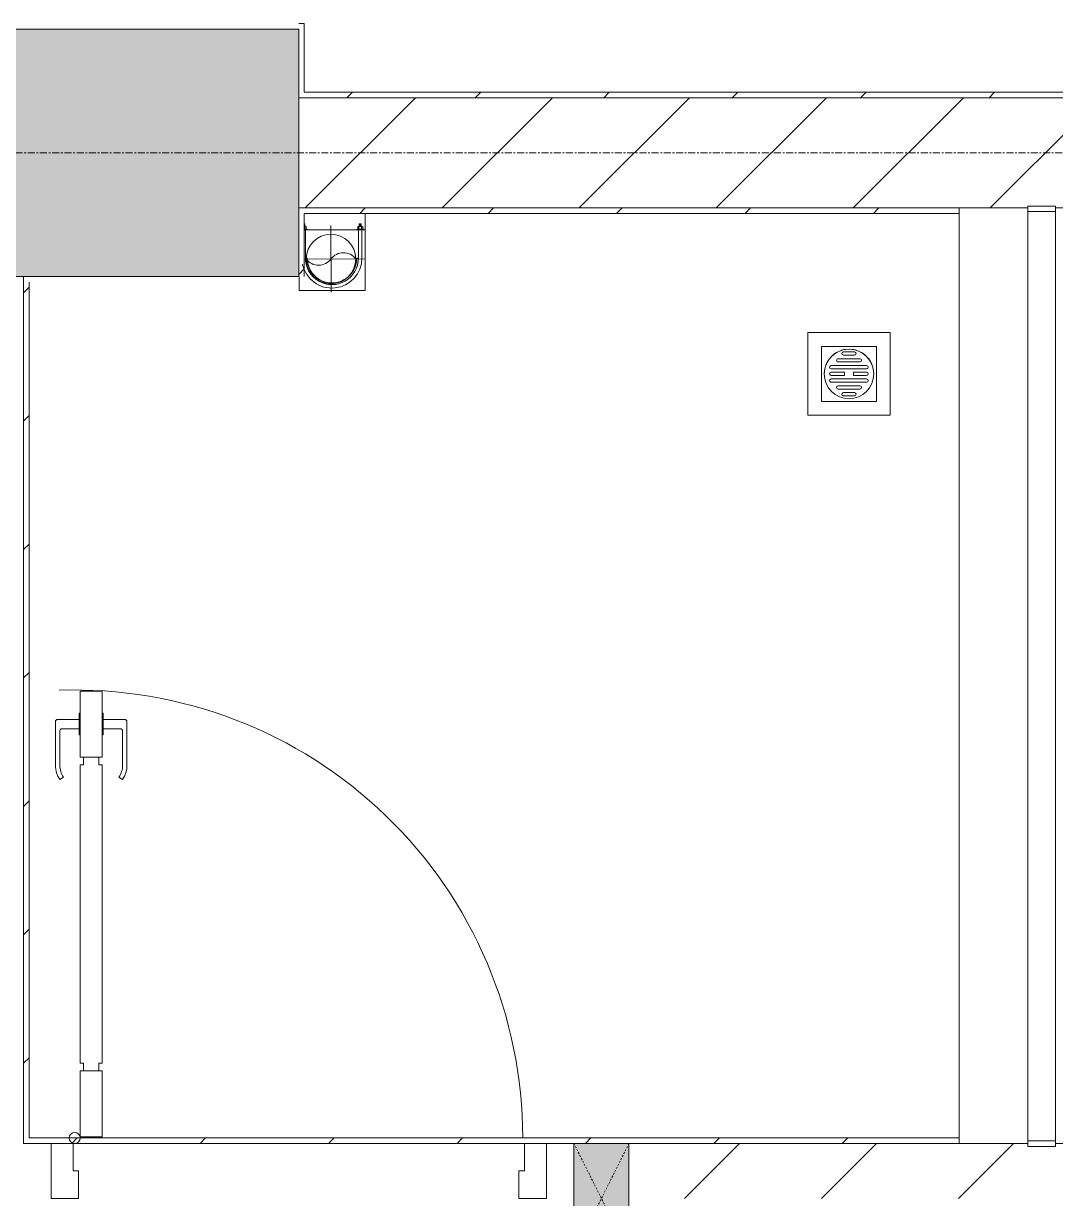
# Model space of a CAD drawing. Header units: millimetres. Extents: x 5359 to 218750, y -16347 to 109893.
# Drawn here: x 122853 to 124728, y 59837 to 61972 of the extents above; entities that cross this region are included whole.
import ezdxf

# ---------------------------------------------------------------- set-up
doc = ezdxf.new("R2010")
doc.units = ezdxf.units.MM
for name, pattern in [('Dash', [6, 3, -3]), ('Grid Line', [22.225, 12.7, -3.175, 3.175, -3.175]), ('IMPORT-CENTER _3_', [10.159999999999998, 6.35, -1.27, 1.27, -1.27])]:
    doc.linetypes.add(name, pattern=pattern)
for name, color, linetype, lineweight in [('0-1', 7, 'Continuous', 5), ('A-DETL-GENF-1', 9, 'Continuous', 9), ('A-DOOR-1', 9, 'Continuous', 9), ('A-FLOR-HRAL-1', 9, 'Continuous', 9), ('A-WALL-1', 53, 'Continuous', 18), ('A-WALL-2', 9, 'Continuous', 9), ('A-WALL-3', 113, 'Continuous', 18), ('A-WALL-PATT-1', 10, 'Continuous', 9), ('A-WALL-PATT-2', 9, 'Continuous', 9), ('A-WALL-PATT-3', 111, 'Continuous', 9), ('G-IMPT', 8, 'Continuous', 9), ('G-IMPT-1', 8, 'IMPORT-CENTER _3_', 9), ('I-WALL-1', 53, 'Continuous', 18), ('M-EQPM', 50, 'Continuous', 9), ('S-COLS-2', 53, 'Continuous', 18), ('S-COLS-3', 9, 'Continuous', 9), ('S-COLS-HDLN-1', 9, 'Dash', 9), ('S-GRID-1', 1, 'Grid Line', 9)]:
    doc.layers.add(name, color=color, linetype=linetype, lineweight=lineweight)
pattern_1 = [(45, (0, 0), (-116.6726188957803, 116.6726188957803), [])]
pattern_2 = [(45, (0, 0), (-124.4507934888324, 124.4507934888324), [])]

# ---------------------------------------------------------------- blocks, each defined once
blk = doc.blocks.new('M_Concrete-Rectangular-Column2 - 450x1300-812578-TKCS_MB ĐỊNH VỊ CỔNG-HÀNG RÀO')
at = {"layer": 'S-COLS-3'}
blk.add_hatch(color=256, dxfattribs=at).paths.add_polyline_path([(-650.0000000000429, 224.9999999999229), (-650.0000000000429, -225.0000000000875), (649.9999999999606, -225.0000000000875), (649.9999999999562, 224.9999999999229), (162.0368583390097, 224.9999999999229)])
at = {"layer": 'S-COLS-2'}
for p, q in [((-650, 224.9999999999999), (649.9999999999998, 224.9999999999999)), ((-650, -225), (-650, 224.9999999999999)), ((649.9999999999998, 224.9999999999999), (649.9999999999998, -225)), ((649.9999999999998, -225), (-650, -225))]:
    blk.add_line(p, q, dxfattribs=at)
blk = doc.blocks.new('NCV_TKTC_KET CAU_rvt-1-TKCS_MB ĐỊNH VỊ CỔNG-HÀNG RÀO')
at = {"layer": 'S-COLS-3'}
blk.add_blockref('M_Concrete-Rectangular-Column2 - 450x1300-812578-TKCS_MB ĐỊNH VỊ CỔNG-HÀNG RÀO', (122702.5642870165, 61736.93603804438), dxfattribs=at)
blk = doc.blocks.new('Railing - 50 x 10mm-457210-TKCS_MB ĐỊNH VỊ CỔNG-HÀNG RÀO')
at = {"layer": 'A-FLOR-HRAL-1'}
for p, q in [((25, 5), (-25, 5)), ((-25, 5), (-25, -5)), ((25, -5), (25, 5)), ((-25, -5), (25, -5))]:
    blk.add_line(p, q, dxfattribs=at)
blk = doc.blocks.new('Railing - Railing-1032716-TKCS_MB ĐỊNH VỊ CỔNG-HÀNG RÀO')
at = {"layer": 'A-FLOR-HRAL-1'}
for p, q in [((101769.0884293591, 52369.60228030447), (101769.0884293591, 50680.80111114864)), ((101819.0884293591, 50680.80111114864), (101819.0884293591, 52369.60228030447))]:
    blk.add_line(p, q, dxfattribs=at)
at = {"extrusion": (0, 0, -1), "zscale": -1}
for p in [(-101794.0884293591, 52374.60228030446), (-101794.0884293591, 50675.80111114864)]:
    blk.add_blockref('Railing - 50 x 10mm-457210-TKCS_MB ĐỊNH VỊ CỔNG-HÀNG RÀO', p, dxfattribs=at)
blk = doc.blocks.new('DOOR_CW_01 CANH MO-PANEL KINH - DIG_01-900x2200-CỬA NHÔM KÍNH-400868-TKCS_MB ĐỊNH VỊ CỔNG-HÀNG RÀO')
at = {"layer": 'A-DETL-GENF-1'}
for p, q in [((-397.0000000000106, 872.0000000009799), (-357.0000000000055, 872.0000000009799)), ((-397.0000000000108, 752.0000000009821), (-397.0000000000106, 872.0000000009799)), ((-357.0000000000055, 872.0000000009799), (-357.0000000000057, 752.0000000009821)), ((-442.0000000000062, 737.0000000009809), (-442.0000000000058, 816.4987005529382)), ((-399.0000000000061, 820.4987005529382), (-438.0000000000058, 820.4987005529382)), ((-399.0000000000061, 831.7683564461063), (-397.000000000006, 831.7683564461063)), ((-399.0000000000062, 792.2316435558548), (-399.0000000000061, 831.7683564461063)), ((-397.0000000000063, 792.2316435558548), (-397.0000000000061, 831.7683564461063)), ((-357.0000000000101, 792.2316435558548), (-357.0000000000101, 831.7683564461063)), ((-355.0000000000101, 831.7683564461062), (-357.0000000000102, 831.7683564461062)), ((-355.0000000000101, 792.2316435558548), (-355.0000000000101, 831.7683564461063)), ((-355.0000000000101, 820.498700552938), (-316.0000000000103, 820.498700552938)), ((-312.0000000000102, 737.0000000009805), (-312.0000000000103, 816.498700552938)), ((-434.000000000006, 799.5012994490232), (-434.0000000000061, 737.0000000009807)), ((-399.0000000000061, 803.501299449023), (-430.0000000000059, 803.501299449023)), ((-397.0000000000063, 792.2316435558548), (-399.0000000000063, 792.2316435558548)), ((-357.0000000000101, 792.2316435558547), (-355.0000000000101, 792.2316435558547)), ((-355.00000000001, 803.501299449023), (-324.0000000000102, 803.501299449023)), ((-320.0000000000102, 799.5012994490229), (-320.0000000000103, 737.0000000009804)), ((-357.0000000000057, 752.0000000009821), (-397.0000000000108, 752.0000000009821)), ((-363.0000000000057, 752.0000000009821), (-391.0000000000107, 752.0000000009821)), ((-391.0000000000108, 752.0000000009821), (-391.0000000000108, 738.0000000009803)), ((-363.0000000000057, 738.0000000009803), (-363.0000000000057, 752.0000000009821)), ((-397.0000000000109, 738.0000000009803), (-391.0000000000109, 738.0000000009803)), ((-397.0000000000109, 738.0000000009803), (-397.0000000000117, 196.0000000009746)), ((-357.0000000000057, 738.0000000009803), (-363.0000000000057, 738.0000000009803)), ((-357.0000000000065, 196.0000000009746), (-357.0000000000057, 738.0000000009803)), ((-433.861841993011, 711.1890603651839), (-427.3086256386989, 715.7776718559921)), ((-320.1381580070055, 711.1890603651834), (-326.6913743613175, 715.7776718559918)), ((-397.0000000000117, 196.0000000009747), (-391.0000000000117, 196.0000000009747)), ((-391.0000000000117, 196.0000000009747), (-391.0000000000117, 182.0000000009745)), ((-357.0000000000065, 196.0000000009746), (-363.0000000000065, 196.0000000009746)), ((-363.0000000000066, 182.0000000009745), (-363.0000000000066, 196.0000000009746)), ((-357.0000000000059, 182.0000000009745), (-397.0000000000106, 182.0000000009746)), ((-397.0000000000106, 182.0000000009746), (-397.0000000000108, 62.00000000097551)), ((-391.0000000000118, 182.0000000009745), (-363.0000000000067, 182.0000000009745)), ((-357.000000000006, 62.00000000097543), (-357.0000000000058, 182.0000000009745)), ((-397.0000000000107, 62.00000000097549), (-357.000000000006, 62.00000000097543))]:
    blk.add_line(p, q, dxfattribs=at)
blk.add_circle((-407.0000000000076, 60.00000000097666), 10, dxfattribs=at)
for centre, radius, start, end in [((-407.0000000000076, 60.00000000097666), 814.0000000000008, 359.9999999999996, 92), ((-438.0000000000058, 816.4987005529381), 4, 90, 180), ((-316.0000000000104, 816.4987005529379), 4, 0, 90), ((-430.0000000000059, 799.5012994490232), 4, 90, 180), ((-324.0000000000103, 799.5012994490229), 4.000000000000137, 359.9999999999989, 89.99999999999919), ((-397.0000000000063, 737.0000000009805), 44.99999999999987, 179.9999999999996, 214.9999999999998), ((-397.0000000000063, 737.0000000009805), 36.99999999999993, 179.9999999999999, 214.9999999999997), ((-357.0000000000101, 737.0000000009805), 36.99999999999977, 324.9999999999998, 0), ((-357.0000000000101, 737.0000000009805), 44.99999999999989, 324.9999999999997, 1.447505775030511e-13)]:
    blk.add_arc(centre, radius, start, end, dxfattribs=at)
at = {"layer": 'A-DOOR-1'}
for p, q in [((-410.000000000009, 50.00000000097403), (-450.000000000008, 50.00000000097416)), ((-450.000000000008, 50.00000000097416), (-450.0000000000084, -49.99999999999855)), ((-410.0000000000092, 9.673556622402658e-10), (-410.000000000009, 50.00000000097403)), ((-407.0000000000086, 50.00000000098048), (-382.0000000000086, 50.00000000098048)), ((449.999999999992, 50.00000000097126), (409.9999999999911, 50.00000000097138)), ((409.9999999999911, 50.00000000097138), (409.999999999991, 9.648346122048678e-10)), ((449.9999999999916, -50.00000000000145), (449.999999999992, 50.00000000097126)), ((-400.0000000000085, 9.673280128128027e-10), (-410.0000000000092, 9.673556622402658e-10)), ((-400.0000000000086, -49.99999999904479), (-400.0000000000085, 9.673302825419227e-10)), ((409.999999999991, 9.648346122048678e-10), (399.9999999999902, 9.648684518026585e-10)), ((399.9999999999902, 9.648684518026585e-10), (399.9999999999901, -49.9999999990474)), ((-450.0000000000084, -49.99999999999855), (-400.0000000000086, -49.99999999904479)), ((399.9999999999901, -49.9999999990474), (449.9999999999916, -50.00000000000145))]:
    blk.add_line(p, q, dxfattribs=at)
blk = doc.blocks.new('G1_SOF - BO TRU - 100x200-V26-TKCS_MB ĐỊNH VỊ CỔNG-HÀNG RÀO')
at = {"layer": 'S-COLS-3'}
blk.add_hatch(color=256, dxfattribs=at).paths.add_polyline_path([(-49.99999999997131, -100.0000000001159), (50.00000000002328, -100.0000000001332), (50.00000000002328, 99.99999999985599), (-49.99999999997131, 99.99999999987331)])
at = {"layer": 'S-COLS-2'}
for p, q in [((-50.00000000000015, 99.99999999999994), (49.99999999999984, 99.99999999999994)), ((-50.00000000000015, -100), (-50.00000000000015, 99.99999999999994)), ((49.99999999999984, 99.99999999999994), (49.99999999999984, -100)), ((49.99999999999984, -100), (-50.00000000000015, -100))]:
    blk.add_line(p, q, dxfattribs=at)
at = {"layer": 'S-COLS-HDLN-1'}
for p, q in [((49.99999999999986, -99.99999999999996), (-49.99999999999925, 100.0000000000009)), ((-50.00000000000006, -99.99999999999889), (50.00000000000053, 100.0000000000001))]:
    blk.add_line(p, q, dxfattribs=at)
blk = doc.blocks.new('NCV_TKTC_TANG 1_rvt-1-TKCS_MB ĐỊNH VỊ CỔNG-HÀNG RÀO')
at = {"layer": 'A-WALL-PATT-1'}
h = blk.add_hatch(dxfattribs=at)
h.set_pattern_fill('FP_2', color=256, style=0, pattern_type=2)
h.set_pattern_definition(pattern_2)
h.paths.add_polyline_path([(123952.5642870186, 59836.93603804539), (127047.5642870157, 59836.93603804546), (127047.5642870157, 59936.93603804544), (124727.5642870181, 59936.93603804544), (124727.5642870181, 59931.49182631723), (124677.5642870181, 59931.49182631723), (124677.5642870181, 59936.93603804544), (123952.5642870186, 59936.93603804544)])
at = {"layer": 'A-WALL-PATT-2'}
h = blk.add_hatch(dxfattribs=at)
h.set_pattern_fill('FP_3', color=256, style=0, pattern_type=2)
h.set_pattern_definition(pattern_1)
h.paths.add_polyline_path([(125191.6730934235, 61836.93603804606), (125852.5642870179, 61836.93603804606), (125852.5642870179, 61846.93603804601), (123352.5642870165, 61846.93603804601), (123352.5642870165, 61836.93603804606), (123981.2405147465, 61836.93603804606)])
h = blk.add_hatch(dxfattribs=at)
h.set_pattern_fill('FP_3', color=256, style=0, pattern_type=2)
h.set_pattern_definition(pattern_1)
h.paths.add_polyline_path([(123352.5642870165, 61626.93603804481), (124552.5642870161, 61626.93603804481), (124552.5642870161, 61636.93603804478), (123352.5642870165, 61636.93603804478)])
h = blk.add_hatch(dxfattribs=at)
h.set_pattern_fill('FP_3', color=256, style=0, pattern_type=2)
h.set_pattern_definition(pattern_1)
h.paths.add_polyline_path([(123362.5642870165, 61511.93603804479), (123362.5642870165, 61626.93603804481), (123352.5642870165, 61626.93603804481), (123352.5642870165, 61511.93603804479)])
h = blk.add_hatch(dxfattribs=at)
h.set_pattern_fill('FP_3', color=256, style=0, pattern_type=2)
h.set_pattern_definition(pattern_1)
h.paths.add_polyline_path([(122852.5642870176, 59946.9360380454), (122862.5642870176, 59946.9360380454), (122862.5642870176, 61511.93603804479), (122852.5642870176, 61511.93603804479), (122852.5642870176, 60580.27769974171)])
h = blk.add_hatch(dxfattribs=at)
h.set_pattern_fill('FP_3', color=256, style=0, pattern_type=2)
h.set_pattern_definition(pattern_1)
h.paths.add_polyline_path([(122852.5642870176, 59936.93603804544), (124552.5642870161, 59936.93603804544), (124552.5642870161, 59946.9360380454), (122852.5642870176, 59946.9360380454)])
at = {"layer": 'A-WALL-1'}
for p, q in [((124677.564287018, 59936.93603804538), (123952.5642870185, 59936.93603804538)), ((127047.5642870155, 59936.93603804538), (124727.564287018, 59936.93603804538))]:
    blk.add_line(p, q, dxfattribs=at)
at = {"layer": 'A-WALL-2'}
blk.add_line((124552.5642870161, 59946.93603804534), (124552.5642870161, 61626.93603804475), dxfattribs=at)
at = {"layer": 'I-WALL-1'}
for p, q in [((123362.5642870164, 61971.93603804435), (123352.5642870164, 61971.93603804435)), ((123362.5642870164, 61846.93603804595), (123362.5642870164, 61971.93603804435)), ((123352.5642870164, 61836.93603804598), (125852.5642870178, 61836.93603804598)), ((125842.5642870177, 61846.93603804595), (123362.5642870164, 61846.93603804595)), ((124552.564287016, 61636.93603804472), (123352.5642870164, 61636.93603804472)), ((123362.5642870164, 61626.93603804475), (124552.564287016, 61626.93603804475)), ((123362.5642870164, 61511.93603804473), (123362.5642870164, 61626.93603804475)), ((124552.564287016, 61626.93603804475), (124552.564287016, 61636.93603804472)), ((122852.5642870175, 61511.93603804473), (122852.5642870175, 59946.93603804534)), ((122862.5642870174, 59946.93603804534), (122862.5642870174, 61501.9360380447)), ((122852.5642870175, 59946.93603804534), (122852.5642870175, 59936.93603804538)), ((122852.5642870175, 59936.93603804538), (122902.5642870164, 59936.93603804538)), ((124552.564287016, 59946.93603804534), (122862.5642870174, 59946.93603804534)), ((122942.5642870164, 59936.93603804538), (123762.5642870164, 59936.93603804538)), ((123802.5642870164, 59936.93603804538), (123852.5642870185, 59936.93603804538)), ((123952.5642870185, 59936.93603804538), (124552.564287016, 59936.93603804538)), ((124552.564287016, 59936.93603804538), (124552.564287016, 59946.93603804534))]:
    blk.add_line(p, q, dxfattribs=at)
at = {"layer": 'A-DOOR-1'}
blk.add_blockref('DOOR_CW_01 CANH MO-PANEL KINH - DIG_01-900x2200-CỬA NHÔM KÍNH-400868-TKCS_MB ĐỊNH VỊ CỔNG-HÀNG RÀO', (123352.5642870164, 59886.93603804542), dxfattribs=at)
at = {"layer": 'A-FLOR-HRAL-1'}
blk.add_blockref('Railing - Railing-1032716-TKCS_MB ĐỊNH VỊ CỔNG-HÀNG RÀO', (22908.47585765889, 9260.690715168526), dxfattribs=at)
at = {"layer": 'S-COLS-3', "rotation": 180}
blk.add_blockref('G1_SOF - BO TRU - 100x200-V26-TKCS_MB ĐỊNH VỊ CỔNG-HÀNG RÀO', (123902.5642870185, 59836.93603804541), dxfattribs=at)
blk = doc.blocks.new('TKTC_XREF_251221_MB TANG 1 - TKTC_XREF_260130_MB TANG 1_dwg_CUM U_DN100-V159-TKCS_MB ĐỊNH VỊ CỔNG-HÀNG RÀO')
at = {"layer": 'G-IMPT'}
blk.add_hatch(color=256, dxfattribs=at).paths.add_polyline_path([(60.99999999993415, -1.386069925501943e-10), (58.92147540357765, -15.78796175141033), (52.82754963080475, -30.50000000017499), (43.13351365234058, -43.13351365254848), (30.49999999994975, -52.82754963099533), (15.78796175118509, -58.92147540378556), (-3.465174813754857e-11, -61.00000000014207), (-5.197762220632285e-11, -57.00000000017763), (14.75268557078434, -55.05777209865791), (28.49999999993288, -49.36344801587366), (40.30508652757904, -40.30508652780427), (49.36344801566575, -28.50000000017544), (55.05777209841536, -14.75268557099225), (56.99999999995239, -1.732587406877428e-10), (55.05777209843268, 14.75268557068039), (49.36344801564842, 28.49999999982893), (40.30508652757904, 40.30508652745775), (28.49999999995021, 49.36344801556179), (14.75268557080167, 55.0577720983114), (-5.197762220632285e-11, 56.99999999986576), (-6.930349627509713e-11, 60.9999999998302), (15.78796175121975, 58.92147540347369), (30.49999999994975, 52.82754963071812), (43.13351365230592, 43.13351365220196), (52.82754963078742, 30.49999999982847), (58.92147540357765, 15.78796175109846)])
for p, q in [((-78.12000000007234, 62.4399999997675), (-72.68000000008396, 62.43999999973285)), ((-66.92000000000002, 62.11999999998137), (-71.72000000005124, 62.11999999998137)), ((-79.08000000003727, -63.40000000001515), (-79.08000000003727, -66.59999999998719)), ((-76.55674447826576, -63.40000000001515), (-76.55674447826576, -66.59999999998719)), ((-74.64941131308208, -63.40000000001515), (-74.64941131308208, -66.59999999998719)), ((-72.68000000003727, -60.67999999988359), (-72.68000000003727, -69.31999999999768)), ((-66.92000000000002, -62.11999999998137), (-71.72000000005124, -62.11999999998137)), ((-66.92000000000002, -67.88000000001864), (-71.72000000005124, -67.88000000001864)), ((-65, -69), (0, -69))]:
    blk.add_line(p, q, dxfattribs=at)
at = {"layer": 'G-IMPT', "flags": 128}
for points in [[(-71.72000000010844, 59.23999999987218), (-66.92000000005756, 59.23999999983753), (-66.92000000005756, 63.81006801472868)], [(-65.00000000005453, 63.81006801479798), (-65.00000000005453, 57.31999999978252), (-66.92000000005756, 57.31999999978252), (-66.92000000005756, 59.23999999983753)], [(-65, 61), (0, 61), (0, 57)], [(-72.68000000003727, -62.44000000002678), (-78.12000000001863, -62.44000000002678), (-78.12000000001863, -67.56000000008964), (-72.68000000003727, -67.56000000008964)], [(-71.72000000005124, -70.75999999997673), (-66.92000000000002, -70.75999999997673), (-66.92000000000002, -59.23999999990454), (-71.72000000005124, -59.23999999990454)], [(-66.92000000000002, -59.23999999990454), (-66.92000000000002, -57.31999999993248), (-65, -57.31999999993248), (-65, -72.68000000006752), (-66.92000000000002, -72.68000000006752), (-66.92000000000002, -70.75999999997673)], [(-65, -61), (0, -61), (0, -57)]]:
    blk.add_lwpolyline(points, dxfattribs=at)
at = {"layer": 'G-IMPT'}
for centre, radius, start, end in [((-78.12000000001863, 63.40000000001281), 0.9600000000061222, 180.0000000000002, 269.9999999999998), ((-71.12000000006054, 60.68000000000232), 1.560000000009881, 112.619864954029, 247.3801350459706), ((0, 0), 68.99999999999994, 269.9999999999999, 78.4437807626151), ((0, 0), 60.99999999999994, 269.9999999999999, 89.99999999999997), ((0, 0), 56.99999999999995, 269.9999999999999, 89.99999999999994), ((-78.12000000001863, -63.40000000001515), 0.9600000000061186, 90, 180), ((-78.12000000001863, -66.59999999998719), 0.9600000000061258, 180.0000000000004, 270.0000000000001), ((-71.12000000006054, -60.67999999988359), 1.560000000009881, 112.619864954029, 247.3801350459706), ((-67.88000000001398, -64.99999999993946), 4.800000000030275, 143.1301023474859, 216.8698976525137), ((-71.12000000006054, -69.31999999999768), 1.560000000009881, 112.619864954029, 247.3801350459706)]:
    blk.add_arc(centre, radius, start, end, dxfattribs=at)
blk = doc.blocks.new('TKTC_XREF_251221_MB TANG 1 - TKTC_XREF_260130_MB TANG 1_dwg_$cc-V160-TKCS_MB ĐỊNH VỊ CỔNG-HÀNG RÀO')
at = {"layer": 'G-IMPT'}
blk.add_circle((0, 0), 0.5000000000000004, dxfattribs=at)
for centre, radius, start, end in [((0, 0), 0.5000000000000003, 90.00000000000006, 269.9999999999997), ((0.1875, 0.25), 0.3125000000000003, 126.869897645844, 233.1301023541557), ((-0.1875, -0.25), 0.3125000000000003, 306.8698976458436, 53.13010235415602)]:
    blk.add_arc(centre, radius, start, end, dxfattribs=at)
at = {"layer": 'G-IMPT-1'}
for p, q in [((0, -0.672782923600149), (0, 0.5402314254110895)), ((-0.672782923600149, 0), (0.672782923600149, 0))]:
    blk.add_line(p, q, dxfattribs=at)
blk = doc.blocks.new('TKTC_XREF_251221_MB TANG 1 - TKTC_XREF_260130_MB TANG 1_dwg_THU NUOC - THU NUOC-444531-TKCS_MB TẦNG 1-4202124-TKCS_MB ĐỊNH VỊ CỔNG-HÀNG RÀO')
at = {"layer": 'M-EQPM'}
for p, q in [((-11.0263537124436, 23.2567378039812), (28.49262518942623, 23.2567378039812)), ((-1.076682540792887, 35.63507364413298), (18.54295401777546, 35.63507364413298)), ((18.54295401777542, 29.63507364413298), (-1.076682540792919, 29.63507364413298)), ((-23.34306327274206, 10.80397593692725), (40.86986895846923, 10.80397593692725)), ((40.86986895846923, 4.803975936927253), (-23.34306327274207, 4.803975936927253)), ((28.49262518942617, 17.25673780398092), (-11.02635371244366, 17.25673780398092)), ((-23.34306327274207, -13.64878593012677), (40.86986895846923, -13.64878593012677)), ((40.86986895846923, -19.64878593012677), (-23.34306327274206, -19.64878593012677)), ((-11.02635371244367, -26.10154779718074), (28.49262518942617, -26.10154779718074)), ((28.49262518942623, -32.10154779718074), (-11.0263537124436, -32.10154779718074)), ((-1.076682540792921, -38.47988363733264), (18.54295401777542, -38.47988363733264)), ((18.54295401777546, -44.47988363733251), (-1.076682540792889, -44.47988363733251))]:
    blk.add_line(p, q, dxfattribs=at)
at = {"layer": 'M-EQPM', "flags": 128}
for points in [[(83.7331357385038, -79.42240499659985), (83.7331357385038, 70.57759500340018), (-66.26686426149621, 70.57759500340018), (-66.26686426149621, -79.42240499659985)], [(58.73313573849118, -54.4224049965999), (58.73313573849118, 45.57759500340042), (-41.26686426150863, 45.57759500340042), (-41.26686426150863, -54.4224049965999)]]:
    blk.add_lwpolyline(points, close=True, dxfattribs=at)
for points in [[(-23.34306327276718, -1.196024063072746), (0.7331357384912665, -1.196024063072746), (0.7331357384912665, -7.196024063072747), (-23.3430632727672, -7.196024063072747)], [(40.86986895844411, -7.196024063072747), (16.73313573849127, -7.196024063072747), (16.73313573849127, -1.196024063072746), (40.86986895844411, -1.196024063072746)]]:
    blk.add_lwpolyline(points, dxfattribs=at)
at = {"layer": 'M-EQPM'}
for centre, radius, start, end in [((8.733135738478751, -4.422404996599722), 45.00000000000001, 359.9999999999996, 179.9999999999994), ((8.733135738478751, -4.422404996599722), 45.00000000000008, 359.9999999999996, 179.9999999999997), ((-11.02635371244363, 20.25673780398123), 2.999999999999996, 90.00000000000018, 269.9999999999985), ((-1.076682540792885, 32.63507364413298), 3, 90.0000000000001, 269.9999999999984), ((18.54295401777544, 32.63507364413298), 3.000000000000002, 269.9999999999989, 89.99999999999922), ((28.49262518942619, 20.25673780398123), 2.999999999999997, 269.9999999999988, 89.99999999999919), ((-23.34306327274206, 7.803975936927253), 2.999999999999996, 90.00000000000037, 269.999999999999), ((40.86986895846923, 7.803975936927253), 3.000000000000002, 269.9999999999996, 89.99999999999999), ((8.733135738478751, -4.422404996599722), 44.99999999999999, 180.0000000000005, 359.9999999999993), ((8.733135738478751, -4.422404996599722), 45.00000000000008, 179.9999999999997, 359.9999999999988), ((-23.34306327276718, -4.196024063072747), 3.000000000000002, 90.00000000000038, 269.9999999999989), ((-23.34306327274206, -16.64878593012677), 2.99999999999999, 90.00000000000034, 269.9999999999989), ((40.86986895844411, -4.196024063072747), 3.000000000000011, 269.9999999999996, 89.99999999999997), ((40.86986895846923, -16.64878593012677), 3.000000000000003, 269.9999999999995, 89.99999999999957), ((-11.02635371244363, -29.10154779718074), 2.999999999999996, 90.00000000000087, 269.9999999999993), ((-1.076682540792885, -41.47988363733249), 3.000000000000006, 90.00000000000091, 269.9999999999991), ((18.54295401777544, -41.47988363733249), 3.000000000000001, 270, 90.0000000000004), ((28.49262518942619, -29.10154779718074), 3, 270.0000000000001, 90.00000000000044)]:
    blk.add_arc(centre, radius, start, end, dxfattribs=at)
blk = doc.blocks.new('TKTC_XREF_251221_MB TANG 1 - TKTC_XREF_260130_MB TANG 1_dwg-4202109-TKCS_MB ĐỊNH VỊ CỔNG-HÀNG RÀO')
at = {"layer": 'G-IMPT'}
blk.add_line((-79798.0760835776, -339834.7188396298), (-79798.0760835776, -339859.6151418982), dxfattribs=at)
at = {"layer": 'G-IMPT', "flags": 128}
for points in [[(-79789.10060343874, -339749.7172449818), (-79678.26939972036, -339749.7172449818), (-79678.26939972036, -339719.7188396298)], [(-79798.0760835776, -339859.6151418982), (-79678.51109972037, -339859.6151418982), (-79678.51109972037, -339749.7172449818), (-79789.10060343874, -339749.7172449818)]]:
    blk.add_lwpolyline(points, dxfattribs=at)
at = {"extrusion": (0, 0, -1), "xscale": 0.7894736842105242, "yscale": 0.7894736842105242, "zscale": -0.7894736842105242, "rotation": 269.9999999984439}
blk.add_blockref('TKTC_XREF_251221_MB TANG 1 - TKTC_XREF_260130_MB TANG 1_dwg_CUM U_DN100-V159-TKCS_MB ĐỊNH VỊ CỔNG-HÀNG RÀO', (79738.724233952, -339801.0330344542), dxfattribs=at)
at = {"xscale": 90.0000000000512, "yscale": 90.0000000000512, "zscale": 90.0000000000512, "rotation": 90.37402677993765}
blk.add_blockref('TKTC_XREF_251221_MB TANG 1 - TKTC_XREF_260130_MB TANG 1_dwg_$cc-V160-TKCS_MB ĐỊNH VỊ CỔNG-HÀNG RÀO', (-79740.48081113084, -339802.5702344402), dxfattribs=at)
at = {"extrusion": (0, 0, -1), "zscale": -1}
blk.add_blockref('TKTC_XREF_251221_MB TANG 1 - TKTC_XREF_260130_MB TANG 1_dwg_THU NUOC - THU NUOC-444531-TKCS_MB TẦNG 1-4202124-TKCS_MB ĐỊNH VỊ CỔNG-HÀNG RÀO', (78790.53879867724, -340006.9983353087), dxfattribs=at)
blk = doc.blocks.new('TKTC_XREF_251221_MB TANG 1 - TKTC_XREF_251221_MB TANG 1-2038492-TKCS_MB ĐỊNH VỊ CỔNG-HÀNG RÀO')
blk.add_blockref('TKTC_XREF_251221_MB TANG 1 - TKTC_XREF_260130_MB TANG 1_dwg-4202109-TKCS_MB ĐỊNH VỊ CỔNG-HÀNG RÀO', (169499.1006034364, 384109.7188396295))

msp = doc.modelspace()

# ---------------------------------------------------------------- hatches: boundary and pattern name
at = {"layer": 'A-WALL-PATT-3'}
h = msp.add_hatch(dxfattribs=at)
h.set_pattern_fill('FP_1', color=256, style=0, pattern_type=2)
h.set_pattern_definition(pattern_2)
h.paths.add_polyline_path([(125191.6730934235, 61636.93603804513), (126552.5642870166, 61636.93603804513), (126552.5642870166, 61836.93603804515), (123352.6356179931, 61836.93603804515), (123352.6356179931, 61636.93603804513), (124677.5642870181, 61636.93603804513), (124677.5642870181, 61640.29299547305), (124727.5642870181, 61640.29299547305), (124727.5642870181, 61636.93603804513)])

# ---------------------------------------------------------------- linework, layer by layer
at = {"layer": 'A-WALL-3'}
for p, q in [((125852.5642870146, 61836.93603804509), (123352.6356179929, 61836.93603804509)), ((123352.6356179929, 61836.93603804509), (123352.6356179929, 61636.93603804506)), ((123352.6356179929, 61636.93603804506), (124677.564287018, 61636.93603804506)), ((124727.564287018, 61636.93603804506), (126552.5642870164, 61636.93603804506))]:
    msp.add_line(p, q, dxfattribs=at)
at = {"layer": 'S-GRID-1'}
msp.add_line((135474.5754208248, 61736.93603804507), (24837.06065438531, 61736.93603804542), dxfattribs=at)

# ---------------------------------------------------------------- block references
at = {"layer": '0-1'}
for name in ['NCV_TKTC_KET CAU_rvt-1-TKCS_MB ĐỊNH VỊ CỔNG-HÀNG RÀO', 'NCV_TKTC_TANG 1_rvt-1-TKCS_MB ĐỊNH VỊ CỔNG-HÀNG RÀO']:
    msp.add_blockref(name, (0, 0), dxfattribs=at)
at = {"layer": 'M-EQPM'}
msp.add_blockref('TKTC_XREF_251221_MB TANG 1 - TKTC_XREF_251221_MB TANG 1-2038492-TKCS_MB ĐỊNH VỊ CỔNG-HÀNG RÀO', (33652.56428701885, 17236.93603804514), dxfattribs=at)

doc.saveas('drawing.dxf')
